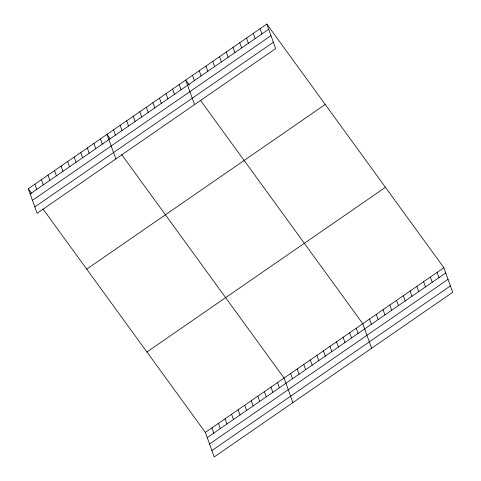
<?xml version="1.0" encoding="UTF-8"?>
<svg xmlns="http://www.w3.org/2000/svg" width="481" height="481" viewBox="0 0 481 481"><rect width="100%" height="100%" fill="white"/><g stroke="black" fill="none" stroke-linecap="round" stroke-linejoin="round"><path stroke-width="0.72" d="M266.811 24.05L275.649 48.605L37.127 213.287L28.289 188.738L266.811 24.05L443.873 267.713L452.711 292.262L214.189 456.95L205.351 432.395L42.995 208.976M30.165 193.957L268.687 29.269M32.461 200.336L270.989 35.648M34.83 206.908L273.352 42.226M86.718 269.144L325.24 104.455M146.921 351.99L385.443 187.301M205.351 432.395L443.873 267.713M207.227 437.614L445.755 272.931M209.524 443.993L448.051 279.311M211.893 450.571L450.414 285.882M189.388 85.101L185.714 80.044L194.552 104.599M200.421 100.288L362.776 323.701L371.615 348.256M110.269 138.889L106.998 134.391L115.843 158.946M121.711 154.629L284.061 378.048L292.905 402.603M28.289 188.738L31.554 193.236M437.115 272.378L438.997 277.597M430.357 277.044L432.233 282.263M423.599 281.71L425.475 286.929M416.841 286.375L418.717 291.594M410.083 291.041L411.958 296.26M403.325 295.707L405.2 300.926M396.566 300.372L398.442 305.591M389.808 305.038L391.684 310.257M383.05 309.704L384.926 314.923M376.292 314.37L378.168 319.588M369.534 319.035L371.41 324.254M260.053 28.716L261.929 33.935M253.295 33.381L255.17 38.6M356.217 328.234L358.092 333.453M246.537 38.047L248.412 43.266M349.657 332.762L351.533 337.981M239.778 42.713L241.654 47.932M343.097 337.289L344.973 342.508M233.02 47.378L234.896 52.597M336.538 341.817L338.414 347.035M226.262 52.044L228.138 57.263M329.978 346.35L331.854 351.569M219.504 56.71L221.38 61.929M323.418 350.877L325.3 356.096M212.746 61.382L214.622 66.6M316.859 355.405L318.741 360.624M205.988 66.047L207.864 71.266M310.299 359.932L312.181 365.151M199.23 70.713L201.106 75.932M303.739 364.46L305.621 369.685M192.472 75.379L194.348 80.598M297.18 368.993L299.062 374.212M290.62 373.521L292.502 378.739M179.154 84.572L181.03 89.791M172.595 89.099L174.471 94.318M277.501 382.575L279.383 387.794M166.035 93.633L167.911 98.852M270.941 387.109L272.823 392.328M159.476 98.16L161.351 103.379M264.382 391.636L266.264 396.855M152.916 102.687L154.792 107.906M257.822 396.164L259.704 401.382M146.356 107.215L148.232 112.434M251.262 400.691L253.144 405.91M139.797 111.742L141.679 116.961M244.703 405.224L246.585 410.443M133.237 116.276L135.119 121.495M238.149 409.752L240.025 414.971M126.677 120.803L128.559 126.022M231.589 414.279L233.465 419.498M120.118 125.331L122 130.549M225.03 418.807L226.906 424.026M113.558 129.858L115.44 135.077M218.47 423.34L220.346 428.559M211.911 427.868L213.786 433.086M100.439 138.919L102.321 144.138M93.879 143.446L95.761 148.665M87.32 147.974L89.201 153.192M80.76 152.507L82.642 157.726M74.2 157.034L76.082 162.253M67.641 161.562L69.523 166.781M61.081 166.089L62.963 171.308M54.527 170.623L56.403 175.842M47.968 175.15L49.844 180.369M41.408 179.678L43.284 184.896M34.848 184.205L36.724 189.424"/></g></svg>
